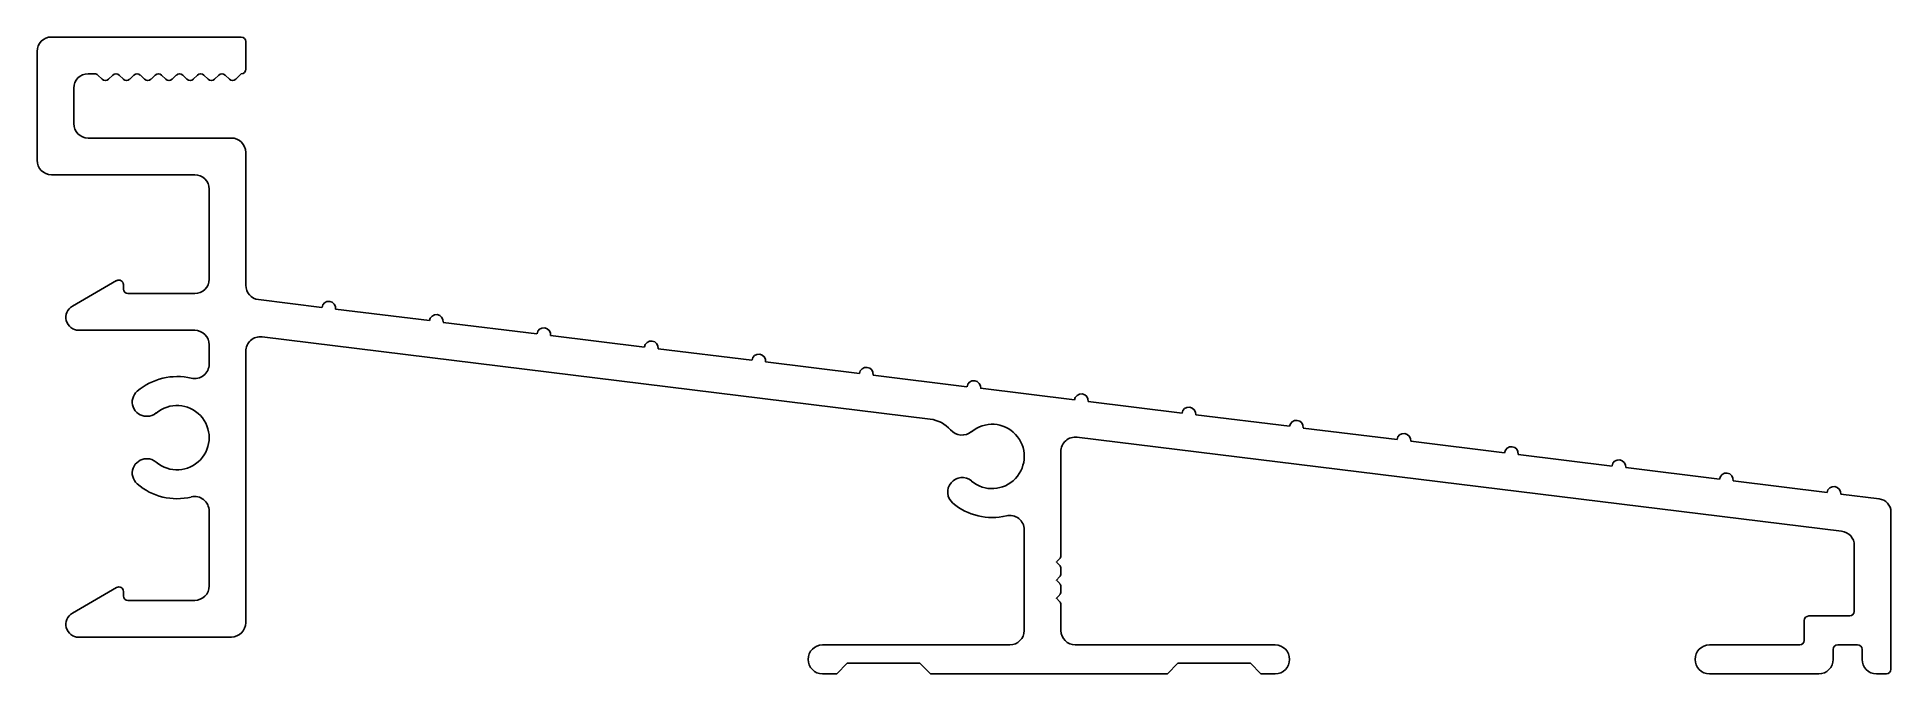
# Model space of a CAD drawing. Header units: inches. Extents: x -43 to 60, y 0 to 35.
import ezdxf

# ---------------------------------------------------------------- set-up
doc = ezdxf.new("R2010")
doc.units = ezdxf.units.IN
doc.header["$MEASUREMENT"] = 0
doc.layers.add('1', color=7, linetype='Continuous')

msp = doc.modelspace()

# ---------------------------------------------------------------- linework, layer by layer
at = {"layer": '1', "color": 7, "linetype": 'Continuous'}
for p, q in [((-42.24, 35.03), (-31.73, 35.03)), ((-43.04, 28.21), (-43.04, 34.23)), ((-31.48, 34.78), (-31.48, 33.25)), ((-39.85, 33), (-40.21, 33)), ((-39.44, 32.69), (-39.67, 32.92)), ((-38.85, 32.92), (-39.08, 32.69)), ((-38.26, 32.69), (-38.5, 32.92)), ((-37.68, 32.92), (-37.91, 32.69)), ((-37.09, 32.69), (-37.32, 32.92)), ((-36.5, 32.92), (-36.73, 32.69)), ((-35.91, 32.69), (-36.15, 32.92)), ((-35.33, 32.92), (-35.56, 32.69)), ((-34.74, 32.69), (-34.97, 32.92)), ((-34.15, 32.92), (-34.39, 32.69)), ((-33.57, 32.69), (-33.8, 32.92)), ((-32.98, 32.92), (-33.21, 32.69)), ((-32.39, 32.69), (-32.63, 32.92)), ((-31.73, 33), (-32.04, 32.69)), ((-41.01, 32.2), (-41.01, 30.24)), ((-40.21, 29.44), (-32.28, 29.44)), ((-31.48, 28.64), (-31.48, 21.29)), ((-34.31, 27.41), (-42.24, 27.41)), ((-33.51, 21.63), (-33.51, 26.61)), ((-41.08, 20.14), (-38.64, 21.55)), ((-38.26, 21.33), (-38.26, 21.08)), ((-38.01, 20.83), (-34.31, 20.83)), ((-30.78, 20.5), (-27.26, 20.07)), ((-26.51, 19.97), (-21.31, 19.34)), ((-34.31, 18.8), (-40.73, 18.8)), ((-20.55, 19.24), (-15.35, 18.61)), ((-14.6, 18.51), (-9.4, 17.87)), ((-33.51, 16.93), (-33.51, 18)), ((-31.48, 17.64), (-31.48, 2.62)), ((6.43, 13.89), (-30.58, 18.43)), ((-8.64, 17.78), (-3.44, 17.14)), ((-2.69, 17.05), (2.52, 16.41)), ((3.27, 16.32), (8.47, 15.68)), ((9.22, 15.59), (14.43, 14.95)), ((15.18, 14.86), (20.38, 14.22)), ((-36.95, 14.04), (-36.98, 14.04)), ((21.14, 14.13), (26.34, 13.49)), ((27.09, 13.39), (32.29, 12.76)), ((56.92, 7.69), (14.56, 12.89)), ((33.05, 12.66), (38.25, 12.02)), ((-36.98, 11.69), (-36.95, 11.69)), ((13.67, 12.09), (13.67, 6.33)), ((39, 11.93), (44.2, 11.29)), ((44.96, 11.2), (50.16, 10.56)), ((50.91, 10.47), (56.11, 9.83)), ((56.87, 9.74), (59, 9.48)), ((-33.51, 4.65), (-33.51, 8.8)), ((59.65, 8.74), (59.65, 0.04)), ((11.64, 2.19), (11.64, 7.76)), ((13.67, 6.33), (13.67, 6.33)), ((13.67, 6.33), (13.67, 6.33)), ((57.62, 3.24), (57.62, 6.89)), ((13.59, 6.15), (13.42, 5.98)), ((13.42, 5.97), (13.59, 5.8)), ((13.59, 5.15), (13.42, 4.98)), ((13.67, 5.62), (13.67, 5.33)), ((13.67, 5.33), (13.67, 5.62)), ((13.67, 5.62), (13.67, 5.33)), ((13.67, 5.33), (13.67, 5.62)), ((13.67, 5.62), (13.67, 5.33)), ((-41.08, 3.15), (-38.64, 4.56)), ((-38.26, 4.35), (-38.26, 4.1)), ((13.42, 4.97), (13.59, 4.8)), ((13.59, 4.15), (13.42, 3.98)), ((13.67, 4.62), (13.67, 4.33)), ((-38.01, 3.85), (-34.31, 3.85)), ((13.42, 3.97), (13.59, 3.8)), ((13.67, 3.62), (13.67, 2.19)), ((54.85, 1.64), (54.85, 2.74)), ((55.1, 2.99), (57.37, 2.99)), ((-32.28, 1.82), (-40.73, 1.82)), ((0.47, 1.39), (10.84, 1.39)), ((14.47, 1.39), (25.54, 1.39)), ((49.6, 1.39), (54.6, 1.39)), ((56.45, 1.14), (56.45, 0.59)), ((57.8, 1.39), (56.7, 1.39)), ((58.05, 0.59), (58.05, 1.14)), ((1.84, 0.37), (1.26, -0.21)), ((5.86, 0.37), (1.84, 0.37)), ((6.44, -0.21), (5.86, 0.37)), ((20.15, 0.37), (19.57, -0.21)), ((24.17, 0.37), (20.15, 0.37)), ((24.75, -0.21), (24.17, 0.37)), ((1.26, -0.21), (0.47, -0.21)), ((19.57, -0.21), (6.44, -0.21)), ((25.54, -0.21), (24.75, -0.21)), ((55.65, -0.21), (49.6, -0.21)), ((59.4, -0.21), (58.85, -0.21))]:
    msp.add_line(p, q, dxfattribs=at)
for centre, radius, start, end in [((-42.24, 34.23), 0.8, 90, 180), ((-31.73, 34.78), 0.25, 360, 90), ((-40.21, 32.2), 0.8, 90, 180), ((-39.85, 32.75), 0.25, 45, 90), ((-38.67, 32.75), 0.25, 45, 135), ((-37.5, 32.75), 0.25, 45, 135), ((-36.32, 32.75), 0.25, 45, 135), ((-35.15, 32.75), 0.25, 45, 135), ((-33.98, 32.75), 0.25, 45, 135), ((-32.8, 32.75), 0.25, 45, 135), ((-31.73, 33.25), 0.25, 270, 0), ((-39.26, 32.87), 0.25, 225, 315), ((-38.09, 32.87), 0.25, 225, 315), ((-36.91, 32.87), 0.25, 225, 315), ((-35.74, 32.87), 0.25, 225, 315), ((-34.56, 32.87), 0.25, 225, 315), ((-33.39, 32.87), 0.25, 225, 315), ((-32.21, 32.87), 0.25, 225, 315), ((-40.21, 30.24), 0.8, 180, 270), ((-32.28, 28.64), 0.8, 0, 90), ((-42.24, 28.21), 0.8, 180, 270), ((-34.31, 26.61), 0.8, 360, 90), ((-38.51, 21.33), 0.25, 0, 120), ((-34.31, 21.63), 0.8, 270, 0), ((-38.01, 21.08), 0.25, 180, 270), ((-30.68, 21.29), 0.8, 180, 263), ((-40.73, 19.52), 0.715, 120, 270), ((-26.88, 20.02), 0.38, 353, 173), ((-20.93, 19.29), 0.38, 353, 173), ((-34.31, 18), 0.8, 0, 90), ((-14.97, 18.56), 0.38, 353, 173), ((-30.68, 17.64), 0.8, 83, 180), ((-9.02, 17.83), 0.38, 353, 173), ((-3.06, 17.1), 0.38, 353, 173), ((-34.31, 16.93), 0.8, 256.4408, 0), ((2.89, 16.37), 0.38, 353, 173), ((-36.98, 14.83), 0.79, 130.6514, 270), ((-35.29, 12.86), 3.38, 76.4408, 130.6514), ((8.85, 15.63), 0.38, 353, 173), ((-35.29, 12.86), 1.78, 229.8707, 130.1293), ((14.8, 14.9), 0.38, 353, 173), ((20.76, 14.17), 0.38, 353, 173), ((-36.95, 14.83), 0.79, 270, 310.1293), ((6.21, 12.11), 1.79, 41.0123, 83), ((9.86, 11.82), 1.78, 229.9518, 129.8268), ((26.71, 13.44), 0.38, 353, 173), ((8.19, 13.83), 0.828, 221.0123, 309.8268), ((14.47, 12.09), 0.8, 83, 180), ((32.67, 12.71), 0.38, 353, 173), ((38.62, 11.98), 0.38, 353, 173), ((-36.98, 10.9), 0.79, 90, 229.3486), ((-36.95, 10.9), 0.79, 49.8707, 90), ((44.58, 11.25), 0.38, 353, 173), ((-35.29, 12.86), 3.38, 229.3486, 283.5592), ((8.2, 9.85), 0.8, 49.9518, 229.9518), ((50.53, 10.52), 0.38, 353, 173), ((-34.31, 8.8), 0.8, 360, 103.5592), ((56.49, 9.78), 0.38, 353, 173), ((58.91, 8.74), 0.74, 360, 83), ((9.86, 11.82), 3.38, 229.9518, 283.5592), ((10.84, 7.76), 0.8, 0, 103.5592), ((56.82, 6.89), 0.8, 0, 83), ((13.42, 6.33), 0.25, 315, 360), ((13.43, 5.97), 0.008, 135, 225), ((13.42, 5.62), 0.25, 0, 45), ((13.42, 5.33), 0.25, 315, 360), ((-38.51, 4.35), 0.25, 0, 120), ((-34.31, 4.65), 0.8, 270, 360), ((13.43, 4.97), 0.008, 135, 225), ((13.42, 4.62), 0.25, 360, 45), ((13.42, 4.33), 0.25, 315, 360), ((-40.73, 2.53), 0.715, 120, 270), ((-38.01, 4.1), 0.25, 180, 270), ((13.43, 3.97), 0.008, 135, 225), ((13.42, 3.62), 0.25, 360, 45), ((57.37, 3.24), 0.25, 270, 0), ((-32.28, 2.62), 0.8, 270, 360), ((10.84, 2.19), 0.8, 270, 360), ((14.47, 2.19), 0.8, 180, 270), ((55.1, 2.74), 0.25, 90, 180), ((0.47, 0.59), 0.8, 90, 270), ((25.54, 0.59), 0.8, 270, 90), ((49.6, 0.59), 0.8, 90, 270), ((54.6, 1.64), 0.25, 270, 360), ((56.7, 1.14), 0.25, 90, 180), ((57.8, 1.14), 0.25, 0, 90), ((55.65, 0.59), 0.8, 270, 0), ((58.85, 0.59), 0.8, 180, 270), ((59.4, 0.04), 0.25, 270, 0)]:
    msp.add_arc(centre, radius, start, end, dxfattribs=at)

doc.saveas('drawing.dxf')
